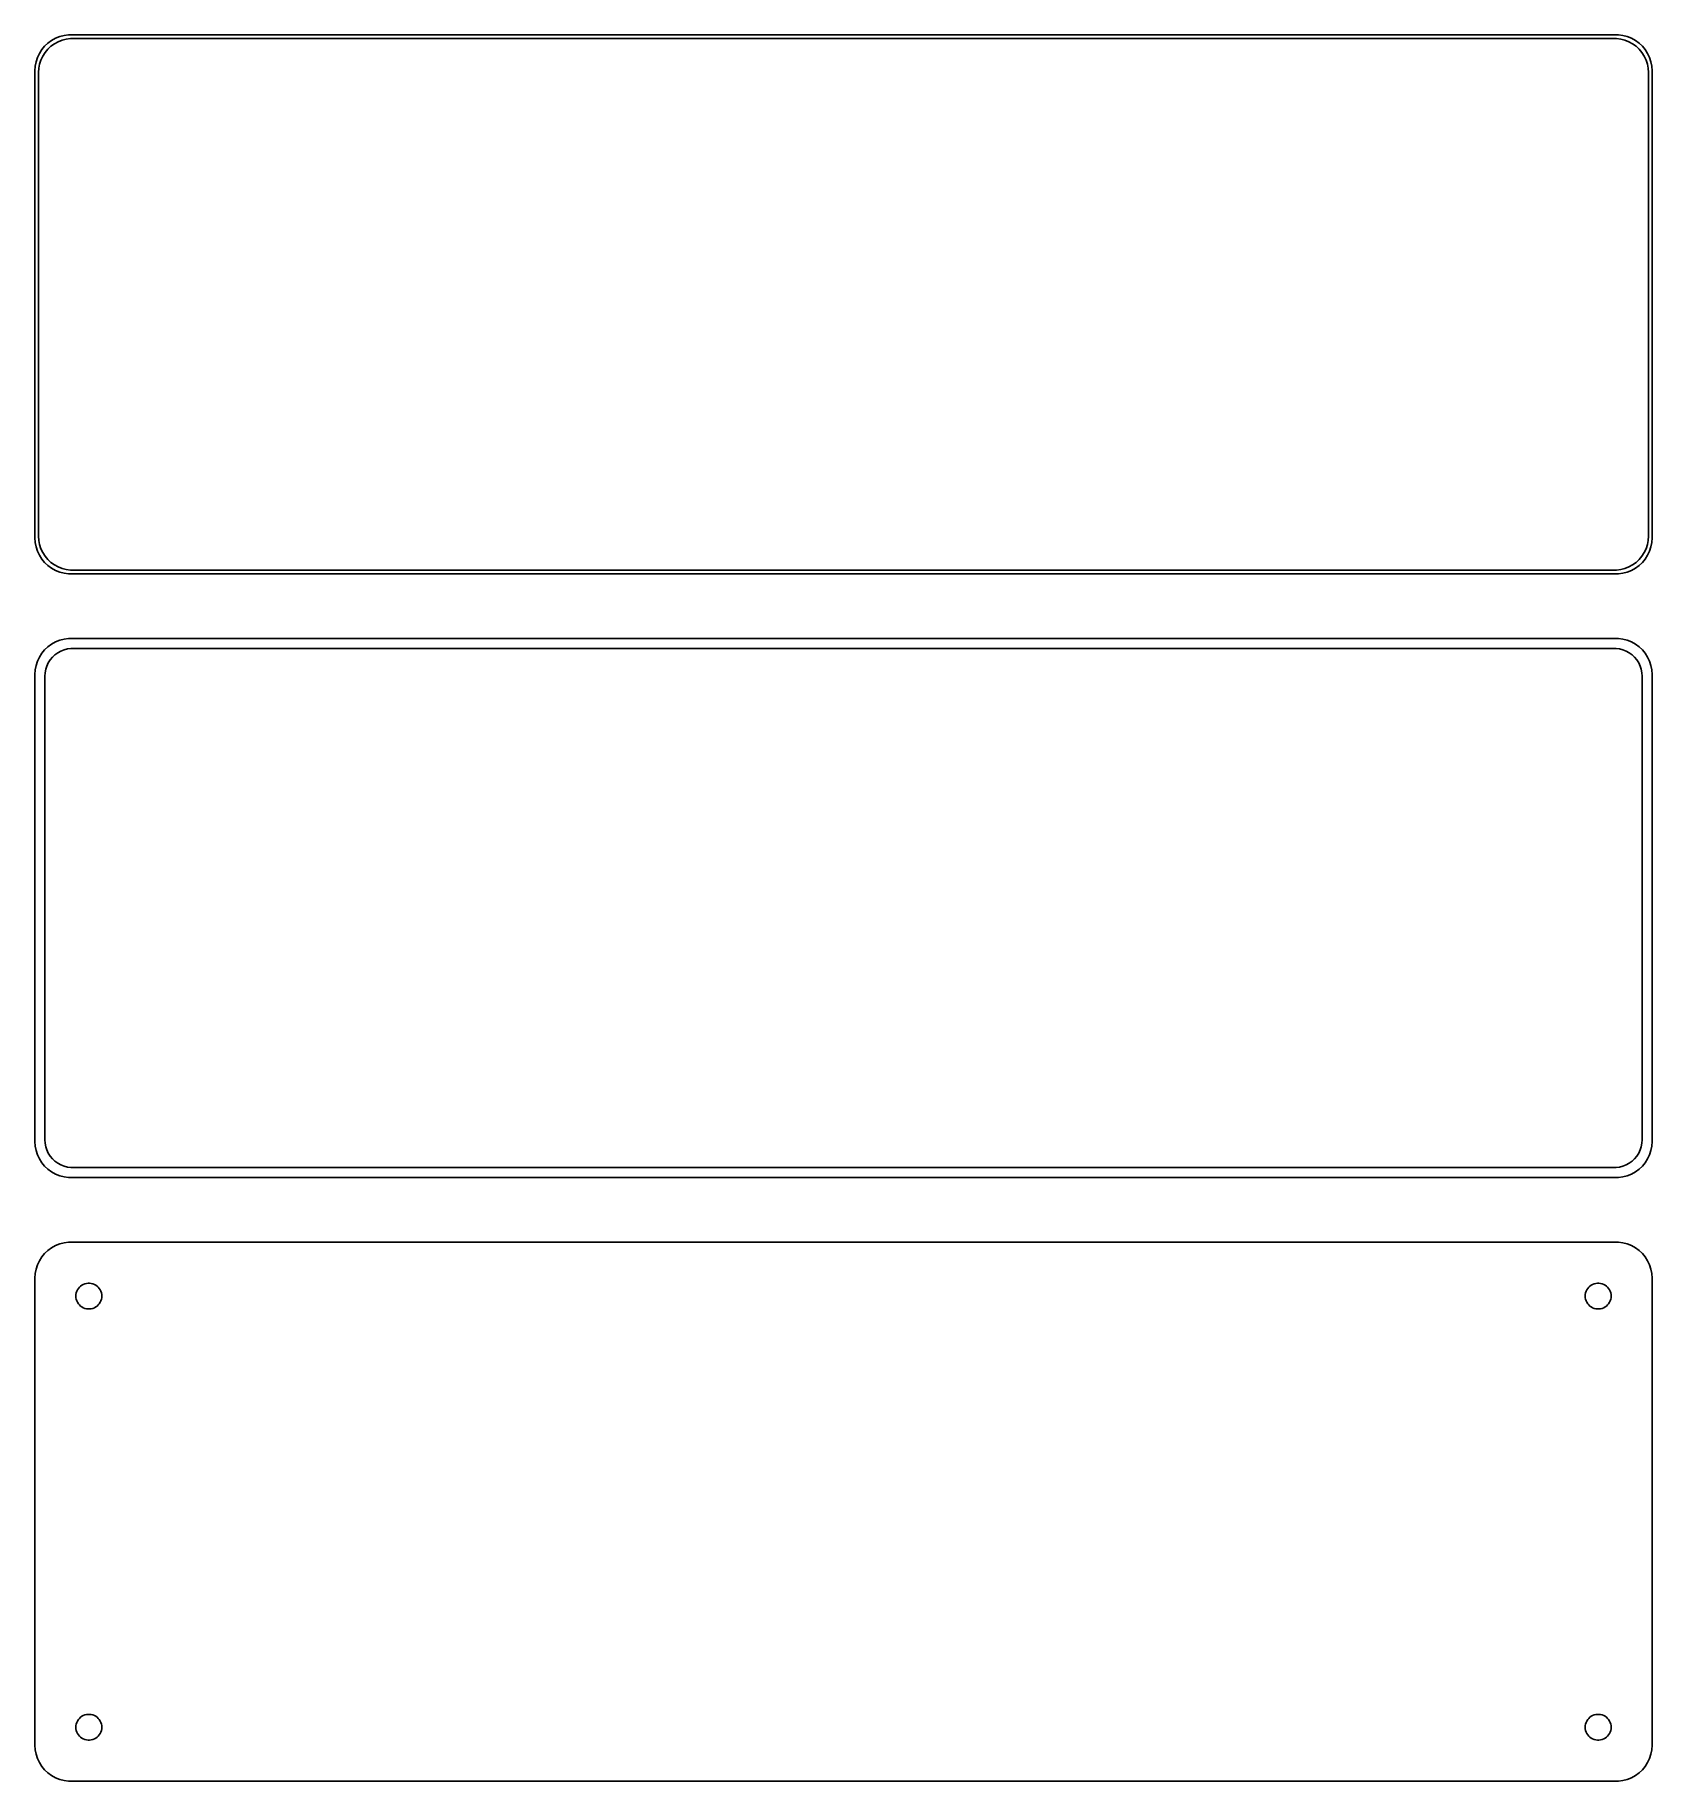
# Model space of a CAD drawing. Header units: metres. Extents: x -112 to 112, y 131 to 373.
import ezdxf

# ---------------------------------------------------------------- set-up
doc = ezdxf.new("R2010")
doc.units = ezdxf.units.M

msp = doc.modelspace()

# ---------------------------------------------------------------- linework, layer by layer
for p, q in [((-111.145, 371.923), (-111.545, 371.439)), ((-110.687, 372.353), (-111.145, 371.923)), ((-110.713, 371.502), (-110.278, 371.91)), ((-110.179, 372.722), (-110.687, 372.353)), ((-110.278, 371.91), (-109.795, 372.261)), ((-109.629, 373.024), (-110.179, 372.722)), ((-109.795, 372.261), (-109.272, 372.548)), ((-109.045, 373.255), (-109.629, 373.024)), ((-109.272, 372.548), (-108.718, 372.768)), ((-108.437, 373.411), (-109.045, 373.255)), ((-108.718, 372.768), (-108.14, 372.916)), ((-107.814, 373.49), (-108.437, 373.411)), ((-108.14, 372.916), (-107.548, 372.991)), ((107.814, 373.49), (-107.814, 373.49)), ((-107.548, 372.991), (107.548, 372.991)), ((107.548, 372.991), (108.14, 372.916)), ((108.437, 373.411), (107.814, 373.49)), ((108.14, 372.916), (108.718, 372.768)), ((109.045, 373.255), (108.437, 373.411)), ((108.718, 372.768), (109.272, 372.548)), ((109.629, 373.024), (109.045, 373.255)), ((109.272, 372.548), (109.795, 372.261)), ((110.179, 372.722), (109.629, 373.024)), ((109.795, 372.261), (110.278, 371.91)), ((110.687, 372.353), (110.179, 372.722)), ((110.278, 371.91), (110.713, 371.502)), ((111.145, 371.923), (110.687, 372.353)), ((111.545, 371.439), (111.145, 371.923)), ((-112.343, 369.743), (-112.461, 369.127)), ((-112.149, 370.341), (-112.343, 369.743)), ((-111.882, 370.909), (-112.149, 370.341)), ((-111.963, 368.845), (-111.851, 369.431)), ((-111.545, 371.439), (-111.882, 370.909)), ((-111.851, 369.431), (-111.666, 369.999)), ((-111.666, 369.999), (-111.412, 370.538)), ((-111.412, 370.538), (-111.093, 371.042)), ((-111.093, 371.042), (-110.713, 371.502)), ((110.713, 371.502), (111.093, 371.042)), ((111.093, 371.042), (111.412, 370.538)), ((111.412, 370.538), (111.666, 369.999)), ((111.882, 370.909), (111.545, 371.439)), ((111.666, 369.999), (111.851, 369.431)), ((111.851, 369.431), (111.963, 368.845)), ((112.149, 370.341), (111.882, 370.909)), ((112.343, 369.743), (112.149, 370.341)), ((112.461, 369.127), (112.343, 369.743)), ((-112.461, 369.127), (-112.5, 368.5)), ((-112.5, 368.5), (-112.5, 303.5)), ((-112, 368.25), (-111.963, 368.845)), ((-112, 303.75), (-112, 368.25)), ((111.963, 368.845), (112, 368.25)), ((112, 368.25), (112, 303.75)), ((112.5, 368.5), (112.461, 369.127)), ((112.5, 303.5), (112.5, 368.5)), ((-111.963, 303.155), (-112, 303.75)), ((112, 303.75), (111.963, 303.155)), ((-112.5, 303.5), (-112.461, 302.873)), ((-112.461, 302.873), (-112.343, 302.257)), ((-112.343, 302.257), (-112.149, 301.659)), ((-112.149, 301.659), (-111.882, 301.091)), ((-111.851, 302.569), (-111.963, 303.155)), ((-111.666, 302.001), (-111.851, 302.569)), ((-111.412, 301.462), (-111.666, 302.001)), ((-111.093, 300.958), (-111.412, 301.462)), ((111.412, 301.462), (111.093, 300.958)), ((111.666, 302.001), (111.412, 301.462)), ((111.851, 302.569), (111.666, 302.001)), ((111.963, 303.155), (111.851, 302.569)), ((111.882, 301.091), (112.149, 301.659)), ((112.149, 301.659), (112.343, 302.257)), ((112.343, 302.257), (112.461, 302.873)), ((112.461, 302.873), (112.5, 303.5)), ((-111.882, 301.091), (-111.545, 300.561)), ((-111.545, 300.561), (-111.145, 300.077)), ((-111.145, 300.077), (-110.687, 299.647)), ((-110.713, 300.498), (-111.093, 300.958)), ((-110.278, 300.09), (-110.713, 300.498)), ((-110.687, 299.647), (-110.179, 299.278)), ((-109.795, 299.739), (-110.278, 300.09)), ((-110.179, 299.278), (-109.629, 298.976)), ((-109.272, 299.452), (-109.795, 299.739)), ((-109.629, 298.976), (-109.045, 298.745)), ((-108.718, 299.232), (-109.272, 299.452)), ((-108.14, 299.084), (-108.718, 299.232)), ((-107.548, 299.009), (-108.14, 299.084)), ((107.548, 299.009), (-107.548, 299.009)), ((108.14, 299.084), (107.548, 299.009)), ((108.718, 299.232), (108.14, 299.084)), ((109.272, 299.452), (108.718, 299.232)), ((109.045, 298.745), (109.629, 298.976)), ((109.795, 299.739), (109.272, 299.452)), ((109.629, 298.976), (110.179, 299.278)), ((110.278, 300.09), (109.795, 299.739)), ((110.179, 299.278), (110.687, 299.647)), ((110.713, 300.498), (110.278, 300.09)), ((110.687, 299.647), (111.145, 300.077)), ((111.093, 300.958), (110.713, 300.498)), ((111.145, 300.077), (111.545, 300.561)), ((111.545, 300.561), (111.882, 301.091)), ((-109.045, 298.745), (-108.437, 298.589)), ((-108.437, 298.589), (-107.814, 298.51)), ((-107.814, 298.51), (107.814, 298.51)), ((107.814, 298.51), (108.437, 298.589)), ((108.437, 298.589), (109.045, 298.745)), ((-109.045, 289.255), (-109.629, 289.024)), ((-108.437, 289.411), (-109.045, 289.255)), ((-107.814, 289.49), (-108.437, 289.411)), ((107.814, 289.49), (-107.814, 289.49)), ((108.437, 289.411), (107.814, 289.49)), ((109.045, 289.255), (108.437, 289.411)), ((109.629, 289.024), (109.045, 289.255)), ((-111.882, 286.909), (-112.149, 286.341)), ((-111.545, 287.439), (-111.882, 286.909)), ((-111.145, 287.923), (-111.545, 287.439)), ((-110.687, 288.353), (-111.145, 287.923)), ((-110.179, 288.722), (-110.687, 288.353)), ((-110.38, 286.524), (-110.071, 286.899)), ((-109.629, 289.024), (-110.179, 288.722)), ((-110.071, 286.899), (-109.716, 287.231)), ((-109.716, 287.231), (-109.323, 287.517)), ((-109.323, 287.517), (-108.898, 287.751)), ((-108.898, 287.751), (-108.446, 287.93)), ((-108.446, 287.93), (-107.975, 288.051)), ((-107.975, 288.051), (-107.493, 288.112)), ((-107.493, 288.112), (107.493, 288.112)), ((107.493, 288.112), (107.975, 288.051)), ((107.975, 288.051), (108.446, 287.93)), ((108.446, 287.93), (108.898, 287.751)), ((108.898, 287.751), (109.323, 287.517)), ((109.323, 287.517), (109.716, 287.231)), ((110.179, 288.722), (109.629, 289.024)), ((109.716, 287.231), (110.071, 286.899)), ((110.071, 286.899), (110.38, 286.524)), ((110.687, 288.353), (110.179, 288.722)), ((111.145, 287.923), (110.687, 288.353)), ((111.545, 287.439), (111.145, 287.923)), ((111.882, 286.909), (111.545, 287.439)), ((112.149, 286.341), (111.882, 286.909)), ((-112.461, 285.127), (-112.5, 284.5)), ((-112.5, 284.5), (-112.5, 219.5)), ((-112.343, 285.743), (-112.461, 285.127)), ((-112.149, 286.341), (-112.343, 285.743)), ((-111.119, 284.25), (-111.089, 284.735)), ((-111.089, 284.735), (-110.998, 285.212)), ((-110.998, 285.212), (-110.848, 285.674)), ((-110.848, 285.674), (-110.641, 286.114)), ((-110.641, 286.114), (-110.38, 286.524)), ((110.38, 286.524), (110.641, 286.114)), ((110.641, 286.114), (110.848, 285.674)), ((110.848, 285.674), (110.998, 285.212)), ((110.998, 285.212), (111.089, 284.735)), ((111.089, 284.735), (111.119, 284.25)), ((112.343, 285.743), (112.149, 286.341)), ((112.461, 285.127), (112.343, 285.743)), ((112.5, 284.5), (112.461, 285.127)), ((112.5, 219.5), (112.5, 284.5)), ((-111.119, 219.75), (-111.119, 284.25)), ((111.119, 284.25), (111.119, 219.75)), ((-112.5, 219.5), (-112.461, 218.873)), ((-112.461, 218.873), (-112.343, 218.257)), ((-111.089, 219.265), (-111.119, 219.75)), ((-110.998, 218.788), (-111.089, 219.265)), ((-110.848, 218.326), (-110.998, 218.788)), ((110.998, 218.788), (110.848, 218.326)), ((111.089, 219.265), (110.998, 218.788)), ((111.119, 219.75), (111.089, 219.265)), ((112.343, 218.257), (112.461, 218.873)), ((112.461, 218.873), (112.5, 219.5)), ((-112.343, 218.257), (-112.149, 217.659)), ((-112.149, 217.659), (-111.882, 217.091)), ((-111.882, 217.091), (-111.545, 216.561)), ((-111.545, 216.561), (-111.145, 216.077)), ((-110.641, 217.886), (-110.848, 218.326)), ((-110.38, 217.476), (-110.641, 217.886)), ((-110.071, 217.101), (-110.38, 217.476)), ((-109.716, 216.769), (-110.071, 217.101)), ((-109.323, 216.483), (-109.716, 216.769)), ((-108.898, 216.249), (-109.323, 216.483)), ((109.323, 216.483), (108.898, 216.249)), ((109.716, 216.769), (109.323, 216.483)), ((110.071, 217.101), (109.716, 216.769)), ((110.38, 217.476), (110.071, 217.101)), ((110.641, 217.886), (110.38, 217.476)), ((110.848, 218.326), (110.641, 217.886)), ((111.145, 216.077), (111.545, 216.561)), ((111.545, 216.561), (111.882, 217.091)), ((111.882, 217.091), (112.149, 217.659)), ((112.149, 217.659), (112.343, 218.257)), ((-111.145, 216.077), (-110.687, 215.647)), ((-110.687, 215.647), (-110.179, 215.278)), ((-110.179, 215.278), (-109.629, 214.976)), ((-109.629, 214.976), (-109.045, 214.745)), ((-109.045, 214.745), (-108.437, 214.589)), ((-108.446, 216.07), (-108.898, 216.249)), ((-107.975, 215.949), (-108.446, 216.07)), ((-108.437, 214.589), (-107.814, 214.51)), ((-107.493, 215.888), (-107.975, 215.949)), ((-107.814, 214.51), (107.814, 214.51)), ((107.493, 215.888), (-107.493, 215.888)), ((107.975, 215.949), (107.493, 215.888)), ((107.814, 214.51), (108.437, 214.589)), ((108.446, 216.07), (107.975, 215.949)), ((108.437, 214.589), (109.045, 214.745)), ((108.898, 216.249), (108.446, 216.07)), ((109.045, 214.745), (109.629, 214.976)), ((109.629, 214.976), (110.179, 215.278)), ((110.179, 215.278), (110.687, 215.647)), ((110.687, 215.647), (111.145, 216.077)), ((-110.687, 204.353), (-111.145, 203.923)), ((-110.179, 204.722), (-110.687, 204.353)), ((-109.629, 205.024), (-110.179, 204.722)), ((-109.045, 205.255), (-109.629, 205.024)), ((-108.437, 205.411), (-109.045, 205.255)), ((-107.814, 205.49), (-108.437, 205.411)), ((107.814, 205.49), (-107.814, 205.49)), ((108.437, 205.411), (107.814, 205.49)), ((109.045, 205.255), (108.437, 205.411)), ((109.629, 205.024), (109.045, 205.255)), ((110.179, 204.722), (109.629, 205.024)), ((110.687, 204.353), (110.179, 204.722)), ((111.145, 203.923), (110.687, 204.353)), ((-112.343, 201.743), (-112.461, 201.127)), ((-112.149, 202.341), (-112.343, 201.743)), ((-111.882, 202.909), (-112.149, 202.341)), ((-111.545, 203.439), (-111.882, 202.909)), ((-111.145, 203.923), (-111.545, 203.439)), ((111.545, 203.439), (111.145, 203.923)), ((111.882, 202.909), (111.545, 203.439)), ((112.149, 202.341), (111.882, 202.909)), ((112.343, 201.743), (112.149, 202.341)), ((112.461, 201.127), (112.343, 201.743)), ((-112.461, 201.127), (-112.5, 200.5)), ((-112.5, 200.5), (-112.5, 135.5)), ((-106.312, 199.232), (-106.147, 199.387)), ((-106.147, 199.387), (-105.964, 199.52)), ((-105.964, 199.52), (-105.766, 199.629)), ((-105.766, 199.629), (-105.556, 199.712)), ((-105.556, 199.712), (-105.337, 199.768)), ((-105.337, 199.768), (-105.113, 199.796)), ((-105.113, 199.796), (-104.887, 199.796)), ((-104.887, 199.796), (-104.663, 199.768)), ((-104.663, 199.768), (-104.444, 199.712)), ((-104.444, 199.712), (-104.234, 199.629)), ((-104.234, 199.629), (-104.036, 199.52)), ((-104.036, 199.52), (-103.853, 199.387)), ((-103.853, 199.387), (-103.688, 199.232)), ((103.688, 199.232), (103.853, 199.387)), ((103.853, 199.387), (104.036, 199.52)), ((104.036, 199.52), (104.234, 199.629)), ((104.234, 199.629), (104.444, 199.712)), ((104.444, 199.712), (104.663, 199.768)), ((104.663, 199.768), (104.887, 199.796)), ((104.887, 199.796), (105.113, 199.796)), ((105.113, 199.796), (105.337, 199.768)), ((105.337, 199.768), (105.556, 199.712)), ((105.556, 199.712), (105.766, 199.629)), ((105.766, 199.629), (105.964, 199.52)), ((105.964, 199.52), (106.147, 199.387)), ((106.147, 199.387), (106.312, 199.232)), ((112.5, 200.5), (112.461, 201.127)), ((112.5, 135.5), (112.5, 200.5)), ((-106.8, 198), (-106.786, 198.226)), ((-106.786, 197.774), (-106.8, 198)), ((-106.786, 198.226), (-106.743, 198.448)), ((-106.743, 197.552), (-106.786, 197.774)), ((-106.743, 198.448), (-106.674, 198.663)), ((-106.674, 197.337), (-106.743, 197.552)), ((-106.674, 198.663), (-106.577, 198.867)), ((-106.577, 197.133), (-106.674, 197.337)), ((-106.577, 198.867), (-106.456, 199.058)), ((-106.456, 196.942), (-106.577, 197.133)), ((-106.456, 199.058), (-106.312, 199.232)), ((-106.312, 196.768), (-106.456, 196.942)), ((-103.688, 199.232), (-103.544, 199.058)), ((-103.544, 196.942), (-103.688, 196.768)), ((-103.544, 199.058), (-103.423, 198.867)), ((-103.423, 197.133), (-103.544, 196.942)), ((-103.423, 198.867), (-103.326, 198.663)), ((-103.326, 197.337), (-103.423, 197.133)), ((-103.326, 198.663), (-103.257, 198.448)), ((-103.257, 197.552), (-103.326, 197.337)), ((-103.257, 198.448), (-103.214, 198.226)), ((-103.214, 197.774), (-103.257, 197.552)), ((-103.214, 198.226), (-103.2, 198)), ((-103.2, 198), (-103.214, 197.774)), ((103.2, 198), (103.214, 198.226)), ((103.214, 197.774), (103.2, 198)), ((103.214, 198.226), (103.257, 198.448)), ((103.257, 197.552), (103.214, 197.774)), ((103.257, 198.448), (103.326, 198.663)), ((103.326, 197.337), (103.257, 197.552)), ((103.326, 198.663), (103.423, 198.867)), ((103.423, 197.133), (103.326, 197.337)), ((103.423, 198.867), (103.544, 199.058)), ((103.544, 196.942), (103.423, 197.133)), ((103.544, 199.058), (103.688, 199.232)), ((103.688, 196.768), (103.544, 196.942)), ((106.312, 199.232), (106.456, 199.058)), ((106.456, 196.942), (106.312, 196.768)), ((106.456, 199.058), (106.577, 198.867)), ((106.577, 197.133), (106.456, 196.942)), ((106.577, 198.867), (106.674, 198.663)), ((106.674, 197.337), (106.577, 197.133)), ((106.674, 198.663), (106.743, 198.448)), ((106.743, 197.552), (106.674, 197.337)), ((106.743, 198.448), (106.786, 198.226)), ((106.786, 197.774), (106.743, 197.552)), ((106.786, 198.226), (106.8, 198)), ((106.8, 198), (106.786, 197.774)), ((-106.147, 196.613), (-106.312, 196.768)), ((-105.964, 196.48), (-106.147, 196.613)), ((-105.766, 196.371), (-105.964, 196.48)), ((-105.556, 196.288), (-105.766, 196.371)), ((-105.337, 196.232), (-105.556, 196.288)), ((-105.113, 196.204), (-105.337, 196.232)), ((-104.887, 196.204), (-105.113, 196.204)), ((-104.663, 196.232), (-104.887, 196.204)), ((-104.444, 196.288), (-104.663, 196.232)), ((-104.234, 196.371), (-104.444, 196.288)), ((-104.036, 196.48), (-104.234, 196.371)), ((-103.853, 196.613), (-104.036, 196.48)), ((-103.688, 196.768), (-103.853, 196.613)), ((103.853, 196.613), (103.688, 196.768)), ((104.036, 196.48), (103.853, 196.613)), ((104.234, 196.371), (104.036, 196.48)), ((104.444, 196.288), (104.234, 196.371)), ((104.663, 196.232), (104.444, 196.288)), ((104.887, 196.204), (104.663, 196.232)), ((105.113, 196.204), (104.887, 196.204)), ((105.337, 196.232), (105.113, 196.204)), ((105.556, 196.288), (105.337, 196.232)), ((105.766, 196.371), (105.556, 196.288)), ((105.964, 196.48), (105.766, 196.371)), ((106.147, 196.613), (105.964, 196.48)), ((106.312, 196.768), (106.147, 196.613)), ((-106.743, 138.448), (-106.674, 138.663)), ((-106.674, 138.663), (-106.577, 138.867)), ((-106.577, 138.867), (-106.456, 139.058)), ((-106.456, 139.058), (-106.312, 139.232)), ((-106.312, 139.232), (-106.147, 139.387)), ((-106.147, 139.387), (-105.964, 139.52)), ((-105.964, 139.52), (-105.766, 139.629)), ((-105.766, 139.629), (-105.556, 139.712)), ((-105.556, 139.712), (-105.337, 139.768)), ((-105.337, 139.768), (-105.113, 139.796)), ((-105.113, 139.796), (-104.887, 139.796)), ((-104.887, 139.796), (-104.663, 139.768)), ((-104.663, 139.768), (-104.444, 139.712)), ((-104.444, 139.712), (-104.234, 139.629)), ((-104.234, 139.629), (-104.036, 139.52)), ((-104.036, 139.52), (-103.853, 139.387)), ((-103.853, 139.387), (-103.688, 139.232)), ((-103.688, 139.232), (-103.544, 139.058)), ((-103.544, 139.058), (-103.423, 138.867)), ((-103.423, 138.867), (-103.326, 138.663)), ((-103.326, 138.663), (-103.257, 138.448)), ((103.257, 138.448), (103.326, 138.663)), ((103.326, 138.663), (103.423, 138.867)), ((103.423, 138.867), (103.544, 139.058)), ((103.544, 139.058), (103.688, 139.232)), ((103.688, 139.232), (103.853, 139.387)), ((103.853, 139.387), (104.036, 139.52)), ((104.036, 139.52), (104.234, 139.629)), ((104.234, 139.629), (104.444, 139.712)), ((104.444, 139.712), (104.663, 139.768)), ((104.663, 139.768), (104.887, 139.796)), ((104.887, 139.796), (105.113, 139.796)), ((105.113, 139.796), (105.337, 139.768)), ((105.337, 139.768), (105.556, 139.712)), ((105.556, 139.712), (105.766, 139.629)), ((105.766, 139.629), (105.964, 139.52)), ((105.964, 139.52), (106.147, 139.387)), ((106.147, 139.387), (106.312, 139.232)), ((106.312, 139.232), (106.456, 139.058)), ((106.456, 139.058), (106.577, 138.867)), ((106.577, 138.867), (106.674, 138.663)), ((106.674, 138.663), (106.743, 138.448)), ((-106.8, 138), (-106.786, 138.226)), ((-106.786, 137.774), (-106.8, 138)), ((-106.786, 138.226), (-106.743, 138.448)), ((-106.743, 137.552), (-106.786, 137.774)), ((-106.674, 137.337), (-106.743, 137.552)), ((-106.577, 137.133), (-106.674, 137.337)), ((-106.456, 136.942), (-106.577, 137.133)), ((-106.312, 136.768), (-106.456, 136.942)), ((-106.147, 136.613), (-106.312, 136.768)), ((-105.964, 136.48), (-106.147, 136.613)), ((-105.766, 136.371), (-105.964, 136.48)), ((-105.556, 136.288), (-105.766, 136.371)), ((-105.337, 136.232), (-105.556, 136.288)), ((-105.113, 136.204), (-105.337, 136.232)), ((-104.887, 136.204), (-105.113, 136.204)), ((-104.663, 136.232), (-104.887, 136.204)), ((-104.444, 136.288), (-104.663, 136.232)), ((-104.234, 136.371), (-104.444, 136.288)), ((-104.036, 136.48), (-104.234, 136.371)), ((-103.853, 136.613), (-104.036, 136.48)), ((-103.688, 136.768), (-103.853, 136.613)), ((-103.544, 136.942), (-103.688, 136.768)), ((-103.423, 137.133), (-103.544, 136.942)), ((-103.326, 137.337), (-103.423, 137.133)), ((-103.257, 137.552), (-103.326, 137.337)), ((-103.257, 138.448), (-103.214, 138.226)), ((-103.214, 137.774), (-103.257, 137.552)), ((-103.214, 138.226), (-103.2, 138)), ((-103.2, 138), (-103.214, 137.774)), ((103.2, 138), (103.214, 138.226)), ((103.214, 137.774), (103.2, 138)), ((103.214, 138.226), (103.257, 138.448)), ((103.257, 137.552), (103.214, 137.774)), ((103.326, 137.337), (103.257, 137.552)), ((103.423, 137.133), (103.326, 137.337)), ((103.544, 136.942), (103.423, 137.133)), ((103.688, 136.768), (103.544, 136.942)), ((103.853, 136.613), (103.688, 136.768)), ((104.036, 136.48), (103.853, 136.613)), ((104.234, 136.371), (104.036, 136.48)), ((104.444, 136.288), (104.234, 136.371)), ((104.663, 136.232), (104.444, 136.288)), ((104.887, 136.204), (104.663, 136.232)), ((105.113, 136.204), (104.887, 136.204)), ((105.337, 136.232), (105.113, 136.204)), ((105.556, 136.288), (105.337, 136.232)), ((105.766, 136.371), (105.556, 136.288)), ((105.964, 136.48), (105.766, 136.371)), ((106.147, 136.613), (105.964, 136.48)), ((106.312, 136.768), (106.147, 136.613)), ((106.456, 136.942), (106.312, 136.768)), ((106.577, 137.133), (106.456, 136.942)), ((106.674, 137.337), (106.577, 137.133)), ((106.743, 137.552), (106.674, 137.337)), ((106.743, 138.448), (106.786, 138.226)), ((106.786, 137.774), (106.743, 137.552)), ((106.786, 138.226), (106.8, 138)), ((106.8, 138), (106.786, 137.774)), ((-112.5, 135.5), (-112.461, 134.873)), ((-112.461, 134.873), (-112.343, 134.257)), ((-112.343, 134.257), (-112.149, 133.659)), ((-112.149, 133.659), (-111.882, 133.091)), ((111.882, 133.091), (112.149, 133.659)), ((112.149, 133.659), (112.343, 134.257)), ((112.343, 134.257), (112.461, 134.873)), ((112.461, 134.873), (112.5, 135.5)), ((-111.882, 133.091), (-111.545, 132.561)), ((-111.545, 132.561), (-111.145, 132.077)), ((-111.145, 132.077), (-110.687, 131.647)), ((-110.687, 131.647), (-110.179, 131.278)), ((-110.179, 131.278), (-109.629, 130.976)), ((109.629, 130.976), (110.179, 131.278)), ((110.179, 131.278), (110.687, 131.647)), ((110.687, 131.647), (111.145, 132.077)), ((111.145, 132.077), (111.545, 132.561)), ((111.545, 132.561), (111.882, 133.091)), ((-109.629, 130.976), (-109.045, 130.745)), ((-109.045, 130.745), (-108.437, 130.589)), ((-108.437, 130.589), (-107.814, 130.51)), ((-107.814, 130.51), (107.814, 130.51)), ((107.814, 130.51), (108.437, 130.589)), ((108.437, 130.589), (109.045, 130.745)), ((109.045, 130.745), (109.629, 130.976))]:
    msp.add_line(p, q)

doc.saveas('drawing.dxf')
